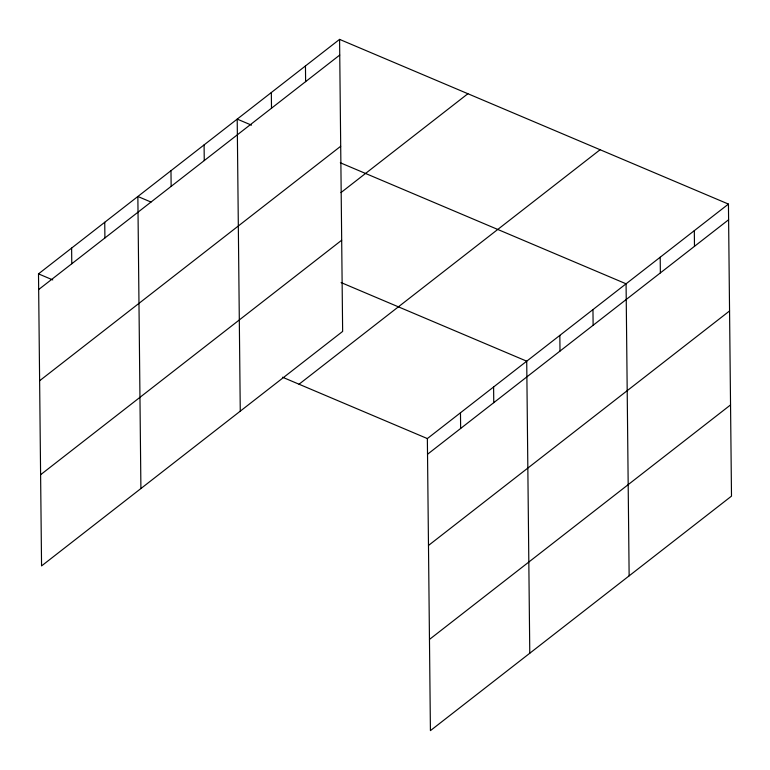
<?xml version="1.0" encoding="UTF-8"?>
<svg xmlns="http://www.w3.org/2000/svg" width="770" height="770" viewBox="0 0 770 770"><rect width="100%" height="100%" fill="white"/><g stroke="black" fill="none" stroke-linecap="round" stroke-linejoin="round"><path stroke-width="1.16" d="M339.58 39.376L342.64 331.427L41.561 565.921L38.5 273.87L339.58 39.376L728.439 204.079L731.5 496.13L430.42 730.624L427.36 438.573L728.439 204.079M38.664 289.549L339.743 55.055M39.616 380.755L340.696 146.252M340.937 192.615L467.9 93.728M40.608 474.724L341.678 240.221M299.039 384.22L600.119 149.727M427.533 454.252L728.603 219.748M428.486 545.458L729.565 310.955M429.467 639.427L730.547 404.924M251.472 125.144L237.208 119.1L240.269 411.151M340.311 162.768L626.077 283.803L629.138 575.854M151.016 202.058L137.859 196.485L140.91 488.536M341.1 282.571L526.719 361.188L529.779 653.239M38.5 273.87L52.755 279.914M282.513 377.223L427.36 438.573M694.319 230.653L694.482 246.333M660.198 257.228L660.362 272.907M592.958 309.598L593.121 325.277M559.838 335.393L560.002 351.072M493.599 386.983L493.762 402.662M460.479 412.778L460.643 428.457M305.459 65.95L305.623 81.63M271.329 92.525L271.502 108.204M204.089 144.895L204.252 160.574M170.978 170.69L171.142 186.369M104.739 222.28L104.903 237.959M71.62 248.075L71.783 263.754"/></g></svg>
